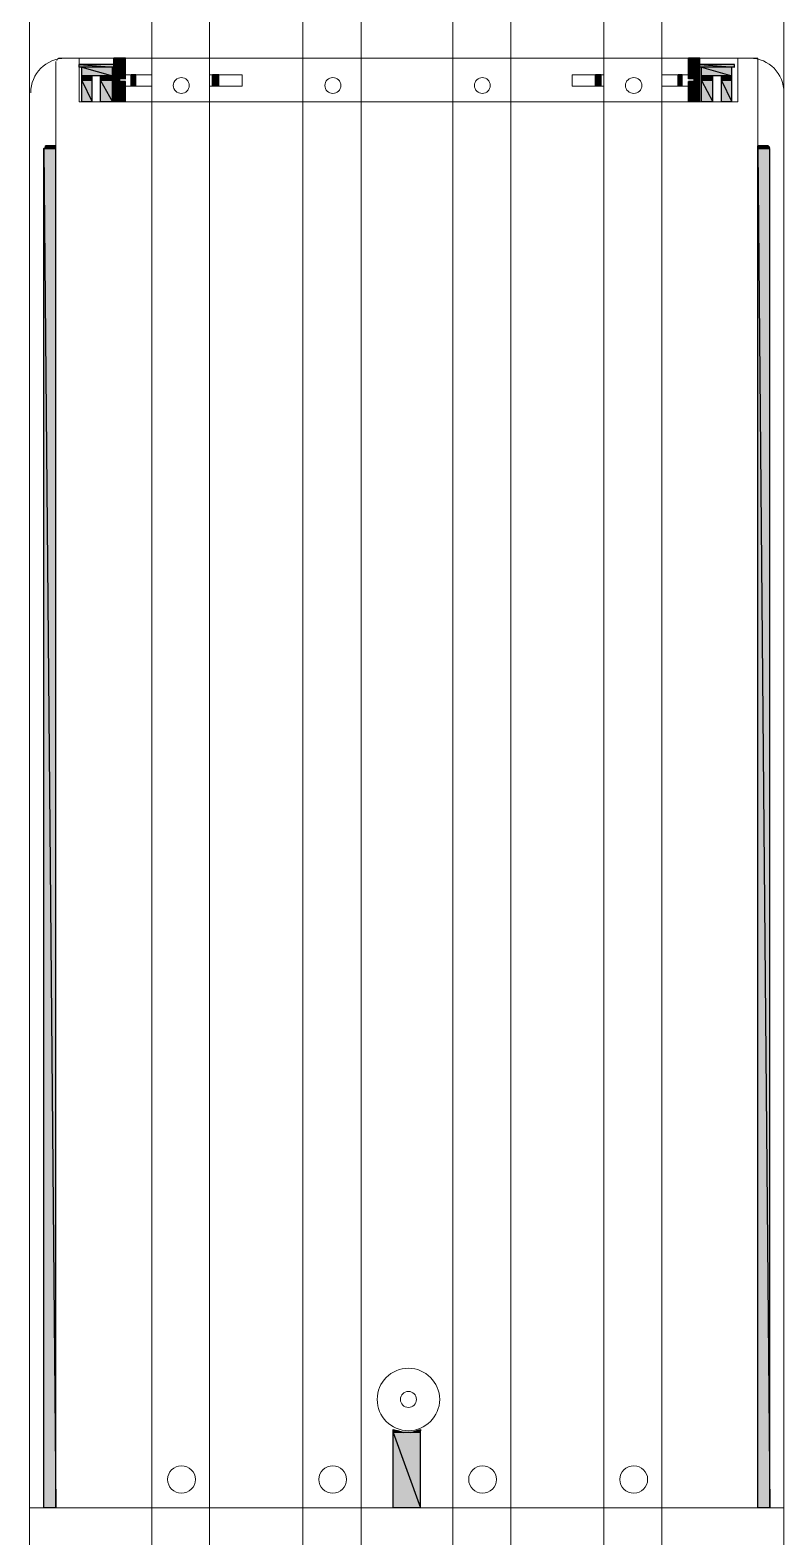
# Model space of a CAD drawing. Header units: millimetres. Extents: x 50 to 186, y -32 to 33.
# Drawn here: x 117.954 to 119.79, y -13.104 to -9.397 of the extents above; entities that cross this region are included whole.
import ezdxf

# ---------------------------------------------------------------- set-up
doc = ezdxf.new("R2010")
doc.units = ezdxf.units.MM
doc.layers.add('Prumada Eletrica', color=40, linetype='Continuous', lineweight=30)

msp = doc.modelspace()

# ---------------------------------------------------------------- hatches: boundary and pattern name
at = {"layer": 'Prumada Eletrica', "true_color": 0x000007}
h = msp.add_hatch(color=7, dxfattribs=at)
h.paths.add_polyline_path([(118.159, -9.4818), (118.0738, -9.4818), (118.159, -9.4888)])
h.paths.add_polyline_path([(118.0738, -9.4818), (118.159, -9.4888), (118.0738, -9.4888)])
h = msp.add_hatch(color=7, dxfattribs=at)
h.paths.add_polyline_path([(118.1883, -9.4664), (118.159, -9.4664), (118.1883, -9.4818)])
h.paths.add_polyline_path([(118.159, -9.4664), (118.1883, -9.4818), (118.159, -9.4818)])
h = msp.add_hatch(color=7, dxfattribs=at)
h.paths.add_polyline_path([(118.1883, -9.4818), (118.159, -9.4818), (118.1883, -9.507)])
h.paths.add_polyline_path([(118.159, -9.4818), (118.1883, -9.507), (118.159, -9.507)])
h = msp.add_hatch(color=7, dxfattribs=at)
h.paths.add_polyline_path([(119.6004, -9.4664), (119.5725, -9.4664), (119.6004, -9.4818)])
h.paths.add_polyline_path([(119.5725, -9.4664), (119.6004, -9.4818), (119.5725, -9.4818)])
h = msp.add_hatch(color=7, dxfattribs=at)
h.paths.add_polyline_path([(119.6004, -9.4818), (119.5725, -9.4818), (119.6004, -9.507)])
h.paths.add_polyline_path([(119.5725, -9.4818), (119.6004, -9.507), (119.5725, -9.507)])
h = msp.add_hatch(color=7, dxfattribs=at)
h.paths.add_polyline_path([(119.6856, -9.4818), (119.6004, -9.4818), (119.6856, -9.4888)])
h.paths.add_polyline_path([(119.6004, -9.4818), (119.6856, -9.4888), (119.6004, -9.4888)])
h = msp.add_hatch(color=7, dxfattribs=at)
h.paths.add_polyline_path([(118.1562, -9.4888), (118.0807, -9.4888), (118.1562, -9.5097)])
h.paths.add_polyline_path([(118.0807, -9.4888), (118.1562, -9.5097), (118.0807, -9.5097)])
h = msp.add_hatch(color=7, dxfattribs=at)
h.paths.add_polyline_path([(118.1059, -9.5097), (118.0807, -9.5097), (118.1059, -9.5209)])
h.paths.add_polyline_path([(118.0807, -9.5097), (118.1059, -9.5209), (118.0807, -9.5209)])
h = msp.add_hatch(color=7, dxfattribs=at)
h.paths.add_polyline_path([(118.1059, -9.5209), (118.0807, -9.5209), (118.1059, -9.574)])
h.paths.add_polyline_path([(118.0807, -9.5209), (118.1059, -9.574), (118.0807, -9.574)])
h = msp.add_hatch(color=7, dxfattribs=at)
h.paths.add_polyline_path([(118.1562, -9.5097), (118.1268, -9.5097), (118.1562, -9.5209)])
h.paths.add_polyline_path([(118.1268, -9.5097), (118.1562, -9.5209), (118.1268, -9.5209)])
h = msp.add_hatch(color=7, dxfattribs=at)
h.paths.add_polyline_path([(118.1562, -9.5209), (118.1268, -9.5209), (118.1562, -9.574)])
h.paths.add_polyline_path([(118.1268, -9.5209), (118.1562, -9.574), (118.1268, -9.574)])
h = msp.add_hatch(color=7, dxfattribs=at)
h.paths.add_polyline_path([(118.1883, -9.507), (118.159, -9.507), (118.1883, -9.5167)])
h.paths.add_polyline_path([(118.159, -9.507), (118.1883, -9.5167), (118.159, -9.5167)])
h = msp.add_hatch(color=7, dxfattribs=at)
h.paths.add_polyline_path([(118.1743, -9.5167), (118.159, -9.5167), (118.1743, -9.5237)])
h.paths.add_polyline_path([(118.159, -9.5167), (118.1743, -9.5237), (118.159, -9.5237)])
h = msp.add_hatch(color=7, dxfattribs=at)
h.paths.add_polyline_path([(118.1883, -9.5237), (118.159, -9.5237), (118.1883, -9.5349)])
h.paths.add_polyline_path([(118.159, -9.5237), (118.1883, -9.5349), (118.159, -9.5349)])
h = msp.add_hatch(color=7, dxfattribs=at)
h.paths.add_polyline_path([(118.2134, -9.507), (118.2023, -9.507), (118.2134, -9.5349)])
h.paths.add_polyline_path([(118.2023, -9.507), (118.2134, -9.5349), (118.2023, -9.5349)])
h = msp.add_hatch(color=7, dxfattribs=at)
h.paths.add_polyline_path([(118.4174, -9.507), (118.402, -9.507), (118.4174, -9.5349)])
h.paths.add_polyline_path([(118.402, -9.507), (118.4174, -9.5349), (118.402, -9.5349)])
h = msp.add_hatch(color=7, dxfattribs=at)
h.paths.add_polyline_path([(119.3574, -9.507), (119.3434, -9.507), (119.3574, -9.5349)])
h.paths.add_polyline_path([(119.3434, -9.507), (119.3574, -9.5349), (119.3434, -9.5349)])
h = msp.add_hatch(color=7, dxfattribs=at)
h.paths.add_polyline_path([(119.5571, -9.507), (119.5473, -9.507), (119.5571, -9.5349)])
h.paths.add_polyline_path([(119.5473, -9.507), (119.5571, -9.5349), (119.5473, -9.5349)])
h = msp.add_hatch(color=7, dxfattribs=at)
h.paths.add_polyline_path([(119.6004, -9.507), (119.5725, -9.507), (119.6004, -9.5167)])
h.paths.add_polyline_path([(119.5725, -9.507), (119.6004, -9.5167), (119.5725, -9.5167)])
h = msp.add_hatch(color=7, dxfattribs=at)
h.paths.add_polyline_path([(119.6004, -9.5237), (119.5725, -9.5237), (119.6004, -9.5349)])
h.paths.add_polyline_path([(119.5725, -9.5237), (119.6004, -9.5349), (119.5725, -9.5349)])
h = msp.add_hatch(color=7, dxfattribs=at)
h.paths.add_polyline_path([(119.6004, -9.5167), (119.5864, -9.5167), (119.6004, -9.5237)])
h.paths.add_polyline_path([(119.5864, -9.5167), (119.6004, -9.5237), (119.5864, -9.5237)])
h = msp.add_hatch(color=7, dxfattribs=at)
h.paths.add_polyline_path([(119.6786, -9.4888), (119.6046, -9.4888), (119.6786, -9.5097)])
h.paths.add_polyline_path([(119.6046, -9.4888), (119.6786, -9.5097), (119.6046, -9.5097)])
h = msp.add_hatch(color=7, dxfattribs=at)
h.paths.add_polyline_path([(119.6325, -9.5097), (119.6046, -9.5097), (119.6325, -9.5209)])
h.paths.add_polyline_path([(119.6046, -9.5097), (119.6325, -9.5209), (119.6046, -9.5209)])
h = msp.add_hatch(color=7, dxfattribs=at)
h.paths.add_polyline_path([(119.6325, -9.5209), (119.6046, -9.5209), (119.6325, -9.574)])
h.paths.add_polyline_path([(119.6046, -9.5209), (119.6325, -9.574), (119.6046, -9.574)])
h = msp.add_hatch(color=7, dxfattribs=at)
h.paths.add_polyline_path([(119.6786, -9.5097), (119.6535, -9.5097), (119.6786, -9.5209)])
h.paths.add_polyline_path([(119.6535, -9.5097), (119.6786, -9.5209), (119.6535, -9.5209)])
h = msp.add_hatch(color=7, dxfattribs=at)
h.paths.add_polyline_path([(119.6786, -9.5209), (119.6535, -9.5209), (119.6786, -9.574)])
h.paths.add_polyline_path([(119.6535, -9.5209), (119.6786, -9.574), (119.6535, -9.574)])
h = msp.add_hatch(color=7, dxfattribs=at)
h.paths.add_polyline_path([(118.1883, -9.5349), (118.159, -9.5349), (118.1883, -9.574)])
h.paths.add_polyline_path([(118.159, -9.5349), (118.1883, -9.574), (118.159, -9.574)])
h = msp.add_hatch(color=7, dxfattribs=at)
h.paths.add_polyline_path([(119.6004, -9.5349), (119.5725, -9.5349), (119.6004, -9.574)])
h.paths.add_polyline_path([(119.5725, -9.5349), (119.6004, -9.574), (119.5725, -9.574)])
h = msp.add_hatch(color=7, dxfattribs=at)
h.paths.add_polyline_path([(118.0165, -9.6857), (117.9913, -9.6857), (118.0165, -9.6885)])
h.paths.add_polyline_path([(117.9913, -9.6857), (118.0165, -9.6885), (117.9872, -9.6885)])
h.paths.add_polyline_path([(118.0165, -9.6885), (117.9872, -9.6885)])
h.paths.add_polyline_path([(117.9872, -9.6885), (118.0165, -9.6885)])
h.paths.add_polyline_path([(118.0165, -9.6885), (117.9872, -9.6885)])
h.paths.add_polyline_path([(118.0165, -9.6885), (117.9872, -9.6885)])
h = msp.add_hatch(color=7, dxfattribs=at)
h.paths.add_polyline_path([(118.0165, -9.6885), (117.9872, -9.6885), (118.0165, -13.0324)])
h.paths.add_polyline_path([(117.9872, -9.6885), (118.0165, -13.0324), (117.9872, -13.0324)])
h = msp.add_hatch(color=7, dxfattribs=at)
h.paths.add_polyline_path([(117.9913, -9.6815), (117.9955, -9.6815), (118.0165, -9.6815)])
h.paths.add_polyline_path([(117.9955, -9.6815), (118.0165, -9.6815)])
h.paths.add_polyline_path([(118.0165, -9.6815), (117.9955, -9.6815)])
h.paths.add_polyline_path([(118.0165, -9.6815), (117.9955, -9.6815)])
h.paths.add_polyline_path([(117.9955, -9.6815), (118.0165, -9.6815)])
h.paths.add_polyline_path([(118.0165, -9.6815), (117.9955, -9.6815)])
h = msp.add_hatch(color=7, dxfattribs=at)
h.paths.add_polyline_path([(118.0165, -9.6815), (117.9913, -9.6815), (118.0165, -9.6857)])
h.paths.add_polyline_path([(117.9913, -9.6815), (118.0165, -9.6857), (117.9913, -9.6857)])
h.paths.add_polyline_path([(118.0165, -9.6857), (117.9913, -9.6857)])
h.paths.add_polyline_path([(117.9913, -9.6857), (118.0165, -9.6857), (118.0165, -9.6843)])
h.paths.add_polyline_path([(118.0165, -9.6857), (118.0165, -9.6843), (117.9913, -9.6857)])
h.paths.add_polyline_path([(118.0165, -9.6857), (117.9913, -9.6857)])
h = msp.add_hatch(color=7, dxfattribs=at)
h.paths.add_polyline_path([(119.768, -9.6815), (119.7429, -9.6815)])
h.paths.add_polyline_path([(119.768, -9.6815), (119.7429, -9.6815), (119.7652, -9.6815)])
h = msp.add_hatch(color=7, dxfattribs=at)
h.paths.add_polyline_path([(119.768, -9.6815), (119.7429, -9.6815), (119.768, -9.6857)])
h.paths.add_polyline_path([(119.7429, -9.6815), (119.768, -9.6857), (119.7429, -9.6857)])
h.paths.add_polyline_path([(119.768, -9.6857), (119.7429, -9.6857)])
h.paths.add_polyline_path([(119.7429, -9.6857), (119.768, -9.6857), (119.768, -9.6843)])
h.paths.add_polyline_path([(119.768, -9.6857), (119.768, -9.6843), (119.7429, -9.6857)])
h.paths.add_polyline_path([(119.768, -9.6857), (119.7429, -9.6857)])
h = msp.add_hatch(color=7, dxfattribs=at)
h.paths.add_polyline_path([(119.768, -9.6857), (119.7429, -9.6857), (119.7722, -9.6885)])
h.paths.add_polyline_path([(119.7429, -9.6857), (119.7722, -9.6885), (119.7429, -9.6885)])
h.paths.add_polyline_path([(119.7722, -9.6885), (119.7429, -9.6885)])
h.paths.add_polyline_path([(119.7429, -9.6885), (119.7722, -9.6885)])
h.paths.add_polyline_path([(119.7722, -9.6885), (119.7429, -9.6885)])
h.paths.add_polyline_path([(119.7722, -9.6885), (119.7429, -9.6885)])
h = msp.add_hatch(color=7, dxfattribs=at)
h.paths.add_polyline_path([(119.7722, -9.6885), (119.7429, -9.6885), (119.7722, -13.0324)])
h.paths.add_polyline_path([(119.7429, -9.6885), (119.7722, -13.0324), (119.7429, -13.0324)])
for points in [[(118.8462, -12.8396), (118.8573, -12.8424), (118.8462, -12.8424)], [(118.9132, -12.8396), (118.9132, -12.8424), (118.9034, -12.8424)]]:
    msp.add_hatch(color=7, dxfattribs=at).paths.add_polyline_path(points)
h = msp.add_hatch(color=7, dxfattribs=at)
h.paths.add_polyline_path([(118.8573, -12.8424), (118.8462, -12.8424), (118.8713, -12.8466)])
h.paths.add_polyline_path([(118.8462, -12.8424), (118.8713, -12.8466), (118.8462, -12.8466)])
h = msp.add_hatch(color=7, dxfattribs=at)
h.paths.add_polyline_path([(118.9132, -12.8466), (118.8462, -12.8466), (118.9132, -13.0324)])
h.paths.add_polyline_path([(118.8462, -12.8466), (118.9132, -13.0324), (118.8462, -13.0324)])
h = msp.add_hatch(color=7, dxfattribs=at)
h.paths.add_polyline_path([(118.9132, -12.8424), (118.9034, -12.8424), (118.9132, -12.8466)])
h.paths.add_polyline_path([(118.9034, -12.8424), (118.9132, -12.8466), (118.8895, -12.8466)])

# ---------------------------------------------------------------- linework, layer by layer
at = {"layer": 'Prumada Eletrica', "color": 7, "linetype": 'Continuous', "lineweight": 20, "true_color": 0x000007}
for points in [[(118.395, -13.3215), (118.395, -8.6871), (118.2525, -8.6871), (118.2525, -13.3215)], [(118.7679, -13.3215), (118.7679, -8.6871), (118.6241, -8.6871), (118.6241, -13.3215)], [(119.1353, -13.3215), (119.1353, -8.6871), (118.9928, -8.6871), (118.9928, -13.3215)], [(119.5068, -13.3215), (119.5068, -8.6871), (119.3644, -8.6871), (119.3644, -13.3215)], [(117.9522, -9.3282), (119.8071, -9.3282), (119.8071, -13.0324), (117.9522, -13.0324)], [(117.9522, -13.0324), (119.8071, -13.0324), (119.8071, -16.7394), (117.9522, -16.7394)]]:
    msp.add_lwpolyline(points, close=True, dxfattribs=at)
for points in [[(118.0235, -9.4664), (119.7429, -9.4664), (119.7429, -13.0324), (118.0165, -13.0324), (118.0151, -13.031), (117.9522, -13.0324)], [(118.0165, -13.0324), (118.0165, -9.4748), (118.0165, -9.4748)], [(118.0374, -9.4664), (119.7219, -9.4664), (119.7219, -9.4664)], [(118.0738, -9.4664), (118.0738, -9.574), (118.0738, -9.574)], [(118.0738, -9.4664), (118.1883, -9.4664), (118.159, -9.4664)], [(118.159, -9.4818), (118.0738, -9.4818), (118.0738, -9.4888)], [(118.159, -9.574), (118.159, -9.4664), (118.159, -9.4818)], [(118.1883, -9.4664), (118.1883, -9.507), (118.1883, -9.507)], [(119.6004, -9.4818), (119.6856, -9.4818), (119.6856, -9.4818)], [(119.6856, -9.4818), (119.6856, -9.4888), (119.6856, -9.4888)], [(119.694, -9.4664), (119.694, -9.574), (119.694, -9.574)], [(119.7429, -9.4664), (119.708, -9.4664), (119.708, -9.4664)], [(118.0738, -9.4888), (118.0807, -9.4888), (118.0807, -9.574)], [(118.0807, -9.574), (118.1059, -9.574), (118.1059, -9.5097)], [(118.1059, -9.5097), (118.1268, -9.5097), (118.1268, -9.5097)], [(118.1268, -9.5097), (118.1268, -9.574), (118.1268, -9.574)], [(118.1562, -9.4888), (118.159, -9.4888), (118.159, -9.4888)], [(118.1562, -9.574), (118.1562, -9.4888), (118.1562, -9.4888)], [(118.1883, -9.5349), (118.1883, -9.5237), (118.1743, -9.5237), (118.1743, -9.5167), (118.1883, -9.5167), (118.1883, -9.507), (118.2023, -9.507), (118.2023, -9.5349), (118.2134, -9.5349), (118.2134, -9.507)], [(118.1883, -9.507), (118.2525, -9.507), (118.2525, -9.507)], [(118.395, -9.507), (118.4746, -9.507), (118.4746, -9.5349), (118.395, -9.5349)], [(118.395, -9.507), (118.402, -9.507), (118.402, -9.5349), (118.4174, -9.5349), (118.4174, -9.507)], [(119.3644, -9.507), (119.2861, -9.507), (119.2861, -9.5349), (119.3644, -9.5349)], [(119.3644, -9.507), (119.3574, -9.507), (119.3574, -9.5349), (119.3434, -9.5349), (119.3434, -9.507)], [(119.5725, -9.507), (119.5068, -9.507), (119.5068, -9.507)], [(119.5725, -9.5349), (119.5725, -9.5237), (119.5864, -9.5237), (119.5864, -9.5167), (119.5725, -9.5167), (119.5725, -9.507), (119.5571, -9.507), (119.5571, -9.5349), (119.5473, -9.5349), (119.5473, -9.507)], [(119.6046, -9.574), (119.6046, -9.4888), (119.6004, -9.4888)], [(119.6325, -9.5097), (119.6325, -9.574), (119.6325, -9.574)], [(119.6535, -9.5097), (119.6325, -9.5097), (119.6325, -9.5097)], [(119.6786, -9.574), (119.6535, -9.574), (119.6535, -9.5097)], [(119.6786, -9.4888), (119.6786, -9.574), (119.6786, -9.574)], [(119.6856, -9.4888), (119.6786, -9.4888), (119.6786, -9.4888)], [(119.8071, -9.553), (119.8071, -13.0324), (117.9522, -13.0324), (117.9522, -9.553)], [(118.1883, -9.5349), (118.1883, -9.574), (118.1883, -9.574)], [(118.2525, -9.5349), (118.1883, -9.5349), (118.1883, -9.5349)], [(119.5068, -9.5349), (119.5725, -9.5349), (119.5725, -9.5349)], [(119.5725, -9.5349), (119.5725, -9.574), (119.5725, -9.574)], [(119.694, -9.574), (118.0738, -9.574), (118.0738, -9.574)], [(118.1268, -9.574), (118.1562, -9.574), (118.1562, -9.574)], [(119.6325, -9.574), (119.6046, -9.574), (119.6046, -9.574)], [(117.9872, -9.6885), (117.9872, -13.0324), (118.0165, -13.0324), (117.9732, -13.0324)], [(117.9955, -9.6815), (118.0165, -9.6815), (118.0165, -9.6815)], [(119.7652, -9.6815), (119.7429, -9.6815), (119.7429, -9.6815)], [(119.7429, -13.0324), (119.7722, -13.0324), (119.7722, -9.6885)], [(118.8462, -13.0324), (118.8462, -12.8396), (118.8462, -12.8396)], [(118.9132, -13.0324), (118.9132, -12.8396), (118.9132, -12.8396)]]:
    msp.add_lwpolyline(points, dxfattribs=at)
at = {"layer": 'Prumada Eletrica', "color": 7, "linetype": 'Continuous', "lineweight": -2, "true_color": 0x000007}
for points in [[(118.159, -9.4818), (118.0738, -9.4818), (118.159, -9.4888)], [(118.0738, -9.4818), (118.159, -9.4888), (118.0738, -9.4888)], [(118.1883, -9.4664), (118.159, -9.4664), (118.1883, -9.4818)], [(118.159, -9.4664), (118.1883, -9.4818), (118.159, -9.4818)], [(118.1883, -9.4818), (118.159, -9.4818), (118.1883, -9.507)], [(118.159, -9.4818), (118.1883, -9.507), (118.159, -9.507)], [(119.6004, -9.4664), (119.5725, -9.4664), (119.6004, -9.4818)], [(119.5725, -9.4664), (119.6004, -9.4818), (119.5725, -9.4818)], [(119.6004, -9.4818), (119.5725, -9.4818), (119.6004, -9.507)], [(119.5725, -9.4818), (119.6004, -9.507), (119.5725, -9.507)], [(119.6856, -9.4818), (119.6004, -9.4818), (119.6856, -9.4888)], [(119.6004, -9.4818), (119.6856, -9.4888), (119.6004, -9.4888)], [(118.1562, -9.4888), (118.0807, -9.4888), (118.1562, -9.5097)], [(118.0807, -9.4888), (118.1562, -9.5097), (118.0807, -9.5097)], [(118.1059, -9.5097), (118.0807, -9.5097), (118.1059, -9.5209)], [(118.0807, -9.5097), (118.1059, -9.5209), (118.0807, -9.5209)], [(118.1059, -9.5209), (118.0807, -9.5209), (118.1059, -9.574)], [(118.0807, -9.5209), (118.1059, -9.574), (118.0807, -9.574)], [(118.1562, -9.5097), (118.1268, -9.5097), (118.1562, -9.5209)], [(118.1268, -9.5097), (118.1562, -9.5209), (118.1268, -9.5209)], [(118.1562, -9.5209), (118.1268, -9.5209), (118.1562, -9.574)], [(118.1268, -9.5209), (118.1562, -9.574), (118.1268, -9.574)], [(118.1883, -9.507), (118.159, -9.507), (118.1883, -9.5167)], [(118.159, -9.507), (118.1883, -9.5167), (118.159, -9.5167)], [(118.1743, -9.5167), (118.159, -9.5167), (118.1743, -9.5237)], [(118.159, -9.5167), (118.1743, -9.5237), (118.159, -9.5237)], [(118.1883, -9.5237), (118.159, -9.5237), (118.1883, -9.5349)], [(118.159, -9.5237), (118.1883, -9.5349), (118.159, -9.5349)], [(118.2134, -9.507), (118.2023, -9.507), (118.2134, -9.5349)], [(118.2023, -9.507), (118.2134, -9.5349), (118.2023, -9.5349)], [(118.4174, -9.507), (118.402, -9.507), (118.4174, -9.5349)], [(118.402, -9.507), (118.4174, -9.5349), (118.402, -9.5349)], [(119.3574, -9.507), (119.3434, -9.507), (119.3574, -9.5349)], [(119.3434, -9.507), (119.3574, -9.5349), (119.3434, -9.5349)], [(119.5571, -9.507), (119.5473, -9.507), (119.5571, -9.5349)], [(119.5473, -9.507), (119.5571, -9.5349), (119.5473, -9.5349)], [(119.6004, -9.507), (119.5725, -9.507), (119.6004, -9.5167)], [(119.5725, -9.507), (119.6004, -9.5167), (119.5725, -9.5167)], [(119.6004, -9.5237), (119.5725, -9.5237), (119.6004, -9.5349)], [(119.5725, -9.5237), (119.6004, -9.5349), (119.5725, -9.5349)], [(119.6004, -9.5167), (119.5864, -9.5167), (119.6004, -9.5237)], [(119.5864, -9.5167), (119.6004, -9.5237), (119.5864, -9.5237)], [(119.6786, -9.4888), (119.6046, -9.4888), (119.6786, -9.5097)], [(119.6046, -9.4888), (119.6786, -9.5097), (119.6046, -9.5097)], [(119.6325, -9.5097), (119.6046, -9.5097), (119.6325, -9.5209)], [(119.6046, -9.5097), (119.6325, -9.5209), (119.6046, -9.5209)], [(119.6325, -9.5209), (119.6046, -9.5209), (119.6325, -9.574)], [(119.6046, -9.5209), (119.6325, -9.574), (119.6046, -9.574)], [(119.6786, -9.5097), (119.6535, -9.5097), (119.6786, -9.5209)], [(119.6535, -9.5097), (119.6786, -9.5209), (119.6535, -9.5209)], [(119.6786, -9.5209), (119.6535, -9.5209), (119.6786, -9.574)], [(119.6535, -9.5209), (119.6786, -9.574), (119.6535, -9.574)], [(118.1883, -9.5349), (118.159, -9.5349), (118.1883, -9.574)], [(118.159, -9.5349), (118.1883, -9.574), (118.159, -9.574)], [(119.6004, -9.5349), (119.5725, -9.5349), (119.6004, -9.574)], [(119.5725, -9.5349), (119.6004, -9.574), (119.5725, -9.574)], [(117.9913, -9.6857), (118.0165, -9.6885), (117.9872, -9.6885)], [(118.0165, -9.6885), (117.9872, -9.6885)], [(117.9872, -9.6885), (118.0165, -9.6885), (118.0165, -9.6885)], [(118.0165, -9.6885), (118.0165, -9.6885), (117.9872, -9.6885)], [(118.0165, -9.6885), (117.9872, -9.6885)], [(118.0165, -9.6885), (117.9872, -9.6885), (118.0165, -13.0324)], [(117.9872, -9.6885), (118.0165, -13.0324), (117.9872, -13.0324)], [(117.9913, -9.6815), (117.9955, -9.6815), (118.0165, -9.6815)], [(118.0165, -9.6815), (117.9913, -9.6815), (118.0165, -9.6857)], [(117.9913, -9.6815), (118.0165, -9.6857), (117.9913, -9.6857)], [(117.9913, -9.6857), (118.0165, -9.6857), (118.0165, -9.6843)], [(118.0165, -9.6857), (118.0165, -9.6843), (117.9913, -9.6857)], [(118.0165, -9.6857), (117.9913, -9.6857)], [(118.0165, -9.6857), (117.9913, -9.6857)], [(118.0165, -9.6857), (117.9913, -9.6857), (118.0165, -9.6885)], [(117.9955, -9.6815), (118.0165, -9.6815), (118.0165, -9.6815)], [(118.0165, -9.6815), (118.0165, -9.6815), (117.9955, -9.6815)], [(118.0165, -9.6815), (117.9955, -9.6815)], [(117.9955, -9.6815), (118.0165, -9.6815), (118.0165, -9.6815)], [(118.0165, -9.6815), (118.0165, -9.6815), (117.9955, -9.6815)], [(119.7429, -9.6815), (119.7652, -9.6815), (119.7652, -9.6815)], [(119.7652, -9.6815), (119.7652, -9.6815), (119.7429, -9.6815)], [(119.7652, -9.6815), (119.7429, -9.6815)], [(119.7429, -9.6815), (119.7652, -9.6815), (119.7652, -9.6815)], [(119.768, -9.6815), (119.768, -9.6815), (119.7429, -9.6815)], [(119.768, -9.6815), (119.7429, -9.6815), (119.7652, -9.6815)], [(119.768, -9.6815), (119.7429, -9.6815), (119.768, -9.6857)], [(119.7429, -9.6815), (119.768, -9.6857), (119.7429, -9.6857)], [(119.7429, -9.6857), (119.768, -9.6857), (119.768, -9.6843)], [(119.768, -9.6857), (119.768, -9.6843), (119.7429, -9.6857)], [(119.768, -9.6857), (119.7429, -9.6857)], [(119.768, -9.6857), (119.7429, -9.6857)], [(119.768, -9.6857), (119.7429, -9.6857), (119.7722, -9.6885)], [(119.7429, -9.6857), (119.7722, -9.6885), (119.7429, -9.6885)], [(119.7722, -9.6885), (119.7429, -9.6885)], [(119.7429, -9.6885), (119.7722, -9.6885), (119.7722, -9.6885)], [(119.7722, -9.6885), (119.7722, -9.6885), (119.7429, -9.6885)], [(119.7722, -9.6885), (119.7429, -9.6885)], [(119.7722, -9.6885), (119.7429, -9.6885), (119.7722, -13.0324)], [(119.7429, -9.6885), (119.7722, -13.0324), (119.7429, -13.0324)], [(118.8462, -12.8396), (118.8573, -12.8424), (118.8462, -12.8424)], [(118.8573, -12.8424), (118.8462, -12.8424), (118.8713, -12.8466)], [(118.8462, -12.8424), (118.8713, -12.8466), (118.8462, -12.8466)], [(118.9132, -12.8466), (118.8462, -12.8466), (118.9132, -13.0324)], [(118.8462, -12.8466), (118.9132, -13.0324), (118.8462, -13.0324)], [(118.9034, -12.8424), (118.9132, -12.8466), (118.8895, -12.8466)], [(118.9132, -12.8396), (118.9132, -12.8424), (118.9034, -12.8424)], [(118.9132, -12.8424), (118.9034, -12.8424), (118.9132, -12.8466)]]:
    msp.add_lwpolyline(points, close=True, dxfattribs=at)
at = {"layer": 'Prumada Eletrica', "color": 7, "linetype": 'Continuous', "lineweight": 20, "true_color": 0x000007}
for points in [[(118.0402, -9.4664), (117.9927, -9.4664), (117.955, -9.5042), (117.955, -9.5517)], [(118.0249, -9.4664), (118.0221, -9.4664), (118.0193, -9.4692), (118.0193, -9.472)], [(119.8071, -9.5517), (119.8071, -9.5042), (119.7708, -9.4664), (119.7233, -9.4664)], [(117.9969, -9.6815), (117.9941, -9.6815), (117.9913, -9.6843), (117.9913, -9.6871)], [(119.7722, -9.6871), (119.7722, -9.6843), (119.7694, -9.6815), (119.7666, -9.6815)]]:
    msp.add_open_spline(points, degree=3, dxfattribs=at)
for points in [[(118.3447, -9.5335), (118.3447, -9.5223), (118.3363, -9.5139), (118.3252, -9.5139), (118.3252, -9.5139), (118.3154, -9.5139), (118.3056, -9.5223), (118.3056, -9.5335), (118.3056, -9.5335), (118.3056, -9.5447), (118.3154, -9.553), (118.3252, -9.553), (118.3252, -9.553), (118.3363, -9.553), (118.3447, -9.5447), (118.3447, -9.5335)], [(118.7177, -9.5335), (118.7177, -9.5223), (118.7079, -9.5139), (118.6981, -9.5139), (118.6981, -9.5139), (118.6869, -9.5139), (118.6785, -9.5223), (118.6785, -9.5335), (118.6785, -9.5335), (118.6785, -9.5447), (118.6869, -9.553), (118.6981, -9.553), (118.6981, -9.553), (118.7079, -9.553), (118.7177, -9.5447), (118.7177, -9.5335)], [(119.085, -9.5335), (119.085, -9.5223), (119.0766, -9.5139), (119.0655, -9.5139), (119.0655, -9.5139), (119.0557, -9.5139), (119.0459, -9.5223), (119.0459, -9.5335), (119.0459, -9.5335), (119.0459, -9.5447), (119.0557, -9.553), (119.0655, -9.553), (119.0655, -9.553), (119.0766, -9.553), (119.085, -9.5447), (119.085, -9.5335)], [(119.4579, -9.5335), (119.4579, -9.5223), (119.4482, -9.5139), (119.4384, -9.5139), (119.4384, -9.5139), (119.4272, -9.5139), (119.4174, -9.5223), (119.4174, -9.5335), (119.4174, -9.5335), (119.4174, -9.5447), (119.4272, -9.553), (119.4384, -9.553), (119.4384, -9.553), (119.4482, -9.553), (119.4579, -9.5447), (119.4579, -9.5335)], [(118.9607, -12.7656), (118.9607, -12.7237), (118.9258, -12.6888), (118.8839, -12.6888), (118.8839, -12.6888), (118.8406, -12.6888), (118.8071, -12.7237), (118.8071, -12.7656), (118.8071, -12.7656), (118.8071, -12.8075), (118.8406, -12.8424), (118.8839, -12.8424), (118.8839, -12.8424), (118.9258, -12.8424), (118.9607, -12.8075), (118.9607, -12.7656)], [(118.9034, -12.7656), (118.9034, -12.7544), (118.895, -12.746), (118.8839, -12.746), (118.8839, -12.746), (118.8727, -12.746), (118.8643, -12.7544), (118.8643, -12.7656), (118.8643, -12.7656), (118.8643, -12.7768), (118.8727, -12.7851), (118.8839, -12.7851), (118.8839, -12.7851), (118.895, -12.7851), (118.9034, -12.7768), (118.9034, -12.7656)], [(118.3601, -12.9625), (118.3601, -12.943), (118.3447, -12.929), (118.3252, -12.929), (118.3252, -12.929), (118.307, -12.929), (118.2916, -12.943), (118.2916, -12.9625), (118.2916, -12.9625), (118.2916, -12.9807), (118.307, -12.9961), (118.3252, -12.9961), (118.3252, -12.9961), (118.3447, -12.9961), (118.3601, -12.9807), (118.3601, -12.9625)], [(118.7316, -12.9625), (118.7316, -12.943), (118.7163, -12.929), (118.6981, -12.929), (118.6981, -12.929), (118.6785, -12.929), (118.6632, -12.943), (118.6632, -12.9625), (118.6632, -12.9625), (118.6632, -12.9807), (118.6785, -12.9961), (118.6981, -12.9961), (118.6981, -12.9961), (118.7163, -12.9961), (118.7316, -12.9807), (118.7316, -12.9625)], [(119.1004, -12.9625), (119.1004, -12.943), (119.085, -12.929), (119.0655, -12.929), (119.0655, -12.929), (119.0473, -12.929), (119.0319, -12.943), (119.0319, -12.9625), (119.0319, -12.9625), (119.0319, -12.9807), (119.0473, -12.9961), (119.0655, -12.9961), (119.0655, -12.9961), (119.085, -12.9961), (119.1004, -12.9807), (119.1004, -12.9625)], [(119.4719, -12.9625), (119.4719, -12.943), (119.4565, -12.929), (119.4384, -12.929), (119.4384, -12.929), (119.4188, -12.929), (119.4035, -12.943), (119.4035, -12.9625), (119.4035, -12.9625), (119.4035, -12.9807), (119.4188, -12.9961), (119.4384, -12.9961), (119.4384, -12.9961), (119.4565, -12.9961), (119.4719, -12.9807), (119.4719, -12.9625)]]:
    msp.add_open_spline(points, degree=3, knots=[0, 0, 0, 0, 0.0625, 0.0625, 0.0625, 0.062501, 0.125, 0.125, 0.125, 0.125001, 0.1875, 0.1875, 0.1875, 0.187501, 1, 1, 1, 1], dxfattribs=at)

doc.saveas('drawing.dxf')
